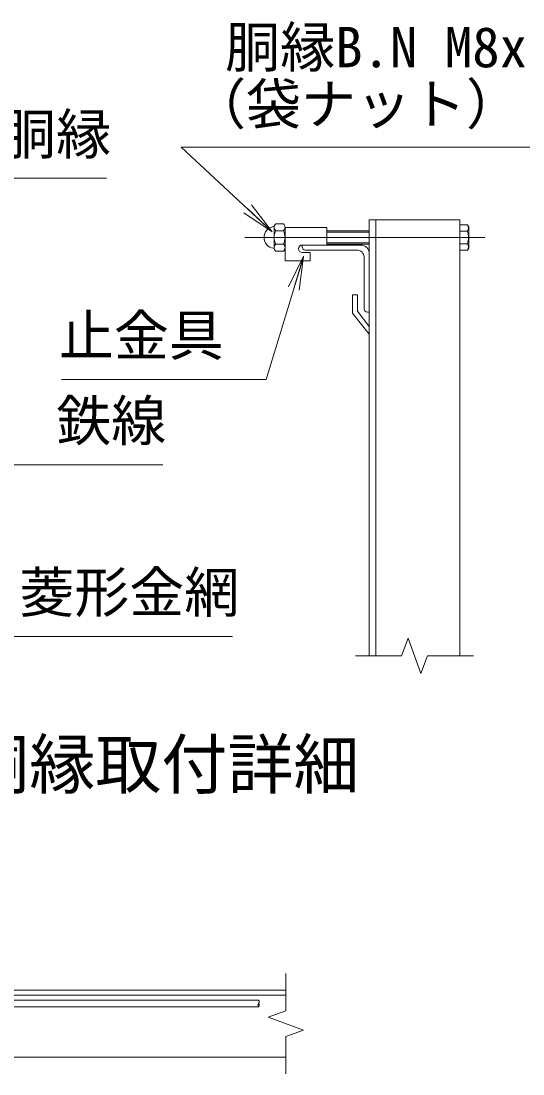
# Model space of a CAD drawing. Units: millimetres, scale not verified. Extents: x -8400 to 8400, y -5940 to 5940.
# Drawn here: x 4022 to 5219, y 570 to 3082 of the extents above; entities that cross this region are included whole.
import ezdxf
from ezdxf.enums import TextEntityAlignment as Align

# ---------------------------------------------------------------- set-up
doc = ezdxf.new("R2010")
doc.units = ezdxf.units.MM
doc.header["$LTSCALE"] = 40
doc.linetypes.add('USER1', pattern=[50.8, 31.75, -6.35, 6.35, -6.35])
for name, color, linetype, lineweight in [('0-0_D-STR1', 1, 'Continuous', 18), ('0-1_D-BMK', 2, 'USER1', 13), ('0-4_D-STR-DIM', 7, 'Continuous', 9), ('0-5_0', 7, 'Continuous', 9), ('0-6_D-STR3', 3, 'Continuous', 13), ('0-9_D-STR-TXT', 7, 'Continuous', 9)]:
    doc.layers.add(name, color=color, linetype=linetype, lineweight=lineweight)
doc.layers.add('0-8_D-TTL-TXT', color=7, linetype='Continuous')
doc.styles.add('ＭＳ ゴシック', font='')
doc.styles.get('ＭＳ ゴシック').set_extended_font_data('MS Gothic')

# ---------------------------------------------------------------- blocks, each defined once
blk = doc.blocks.new('_Open')
at = {"layer": '0-5_0'}
blk.add_line((-40, 6.67), (0, 0), dxfattribs=at)
blk.add_lwpolyline([(-40, -6.67), (0, 0), (-40, 0)], dxfattribs=at)

msp = doc.modelspace()

# ---------------------------------------------------------------- linework, layer by layer
at = {"layer": '0-0_D-STR1'}
for p, q in [((4868.29, 1568.06), (4868.29, 2608.06)), ((5068.29, 1568.06), (5068.29, 2608.06)), ((4692.29, 2548.06), (4832.29, 2548.06)), ((4692.29, 2544.06), (4692.29, 2548.06)), ((4700.29, 2536.06), (4822.29, 2536.06)), ((4840.29, 2518.06), (4840.29, 2396.06)), ((4852.29, 2528.06), (4852.29, 2388.06)), ((4812.29, 2429.58), (4812.29, 2385.58)), ((4824.29, 2429.58), (4812.29, 2429.58)), ((4824.29, 2429.58), (4824.29, 2390.06)), ((4824.29, 2390.06), (4852.29, 2353.87)), ((4848.29, 2388.06), (4852.29, 2388.06)), ((4812.29, 2385.58), (4852.29, 2335.58)), ((4852.29, 2353.87), (4852.29, 2335.58)), ((4653.44, 770.47), (2920.11, 770.47)), ((4653.44, 758.47), (2920.11, 758.47)), ((2920.11, 610.47), (4653.44, 610.47))]:
    msp.add_line(p, q, dxfattribs=at)
msp.add_lwpolyline([(4852.29, 1568.06), (4852.29, 2608.06), (5068.29, 2608.06)], dxfattribs=at)
for centre, radius, start, end in [((4700.29, 2544.06), 8, 180, 270), ((4832.29, 2528.06), 20, 0, 90), ((4822.29, 2518.06), 18, 0, 90), ((4848.29, 2396.06), 8, 180, 270)]:
    msp.add_arc(centre, radius, start, end, dxfattribs=at)
at = {"layer": '0-1_D-BMK'}
msp.add_line((4555.36, 2566.06), (5128.29, 2566.06), dxfattribs=at)
at = {"layer": '0-4_D-STR-DIM'}
for p, q in [((4944.9, 1610.35), (4929.51, 1568.06)), ((4975.69, 1525.78), (4944.9, 1610.35)), ((4819.29, 1568.06), (4929.51, 1568.06)), ((4991.08, 1568.06), (4975.69, 1525.78)), ((4991.08, 1568.06), (5101.29, 1568.06)), ((4653.44, 721.25), (4653.44, 810.47)), ((4653.44, 570.47), (4653.44, 659.69))]:
    msp.add_line(p, q, dxfattribs=at)
msp.add_lwpolyline([(4653.44, 721.25), (4611.15, 705.86), (4695.73, 675.08), (4653.44, 659.69)], dxfattribs=at)
for centre, start, end in [((4592.22, 734.85), 135.18146, 224.81854), ((4584.16, 742.85), 315.18146, 44.81854), ((4584.16, 734.85), 315.18146, 44.81854)]:
    msp.add_arc(centre, 5.67, start, end, dxfattribs=at)
at = {"layer": '0-6_D-STR3'}
for p, q in [((4625.29, 2591), (4625.29, 2541.62)), ((4625.29, 2591), (4625.29, 2541.62)), ((4647.29, 2598.46), (4629.29, 2598.46)), ((4651.29, 2591), (4651.29, 2541.62)), ((4651.29, 2591), (4651.29, 2541.62)), ((4651.29, 2590.06), (4751.29, 2590.06)), ((4651.29, 2590.06), (4651.29, 2510.06)), ((4751.29, 2590.06), (4751.29, 2548.06)), ((5068.29, 2596.09), (5086.71, 2596.09)), ((5068.29, 2596.09), (5068.29, 2536.04)), ((5089.49, 2591.26), (5086.71, 2596.09)), ((5089.49, 2591.26), (5089.49, 2540.86)), ((4629.29, 2582.26), (4647.29, 2582.26)), ((4852.29, 2582.06), (4751.29, 2582.06)), ((4852.29, 2579.06), (4751.29, 2579.06)), ((5068.29, 2581.07), (5086.71, 2581.07)), ((4629.29, 2549.86), (4647.29, 2549.86)), ((4692.29, 2548.06), (4751.29, 2548.06)), ((4852.29, 2553.06), (4751.29, 2553.06)), ((4852.29, 2550.06), (4751.29, 2550.06)), ((5068.29, 2551.05), (5086.71, 2551.05)), ((5089.49, 2540.86), (5086.71, 2536.04)), ((4647.29, 2533.66), (4629.29, 2533.66)), ((4692.29, 2530.06), (4711.29, 2530.06)), ((4711.29, 2530.06), (4711.29, 2510.06)), ((5068.29, 2536.04), (5086.71, 2536.04)), ((4651.29, 2510.06), (4711.29, 2510.06)), ((3863.88, 746.85), (4588.19, 746.85)), ((3873.12, 730.85), (4588.19, 730.85))]:
    msp.add_line(p, q, dxfattribs=at)
for centre, radius, start, end in [((4627.29, 2566.06), 26, 97.16806, 262.83194), ((4623.8, 2593.84), 2, 277.16806, 350.16084), ((4635.45, 2590.36), 10.17, 127.21089, 232.78911), ((4641.14, 2590.36), 10.17, 307.21089, 52.78911), ((5075.74, 2588.58), 13.29, 325.61585, 34.38415), ((4660.1, 2566.06), 34.8, 152.26063, 207.73937), ((4616.49, 2566.06), 34.8, 332.26063, 27.73937), ((5039.35, 2566.06), 49.68, 342.4121, 17.5879), ((4623.8, 2538.28), 2, 16.57981, 82.83194), ((4635.49, 2541.76), 10.2, 127.42505, 232.57495), ((4641.1, 2541.76), 10.2, 307.42505, 52.57495), ((4692.29, 2539.06), 9, 90, 270), ((5075.74, 2543.55), 13.29, 325.61585, 34.38415)]:
    msp.add_arc(centre, radius, start, end, dxfattribs=at)
at = {"layer": '0-9_D-STR-TXT'}
for points in [[(5410.41, 2781.84), (4403.49, 2781.84), (4619.41, 2581.18)], [(4225.64, 2707.8), (3607.55, 2707.8), (3568.13, 2526.68)], [(4118.32, 2226.97), (4605.95, 2226.97), (4695.18, 2519.19)], [(4359.82, 2023.44), (3998.07, 2023.44), (3778.14, 2452.41)], [(4525.97, 1614.24), (3914.99, 1614.24), (3822.26, 1786.16)]]:
    msp.add_lwpolyline(points, dxfattribs=at)

# ---------------------------------------------------------------- block references
at = {"layer": '0-9_D-STR-TXT', "xscale": 2, "yscale": 2}
for p, rotation in [((4620.88, 2579.81), 317.09684), ((4695.77, 2521.1), 73.01941)]:
    msp.add_blockref('_Open', p, dxfattribs=dict(at, rotation=rotation))

# ---------------------------------------------------------------- texts
at = {"layer": '0-8_D-TTL-TXT', "style": 'ＭＳ ゴシック'}
msp.add_text('端柱･上胴縁取付詳細', height=115.5, dxfattribs=at).set_placement((3332.08, 1216.86), align=Align.BOTTOM_LEFT)
at = {"layer": '0-9_D-STR-TXT', "style": 'ＭＳ ゴシック'}
for s, p in [('胴縁B.N M8x109', (4508.38, 2943.29)), ('（袋ナット）', (4427.17, 2807.52)), ('爪付胴縁', (3711.43, 2735.76)), ('止金具', (4111.72, 2255.44)), ('鉄線', (4105.5, 2052.17)), ('菱形金網', (4017.34, 1642.71))]:
    msp.add_text(s, height=96.19, dxfattribs=at).set_placement(p, align=Align.BOTTOM_LEFT)

doc.saveas('drawing.dxf')
